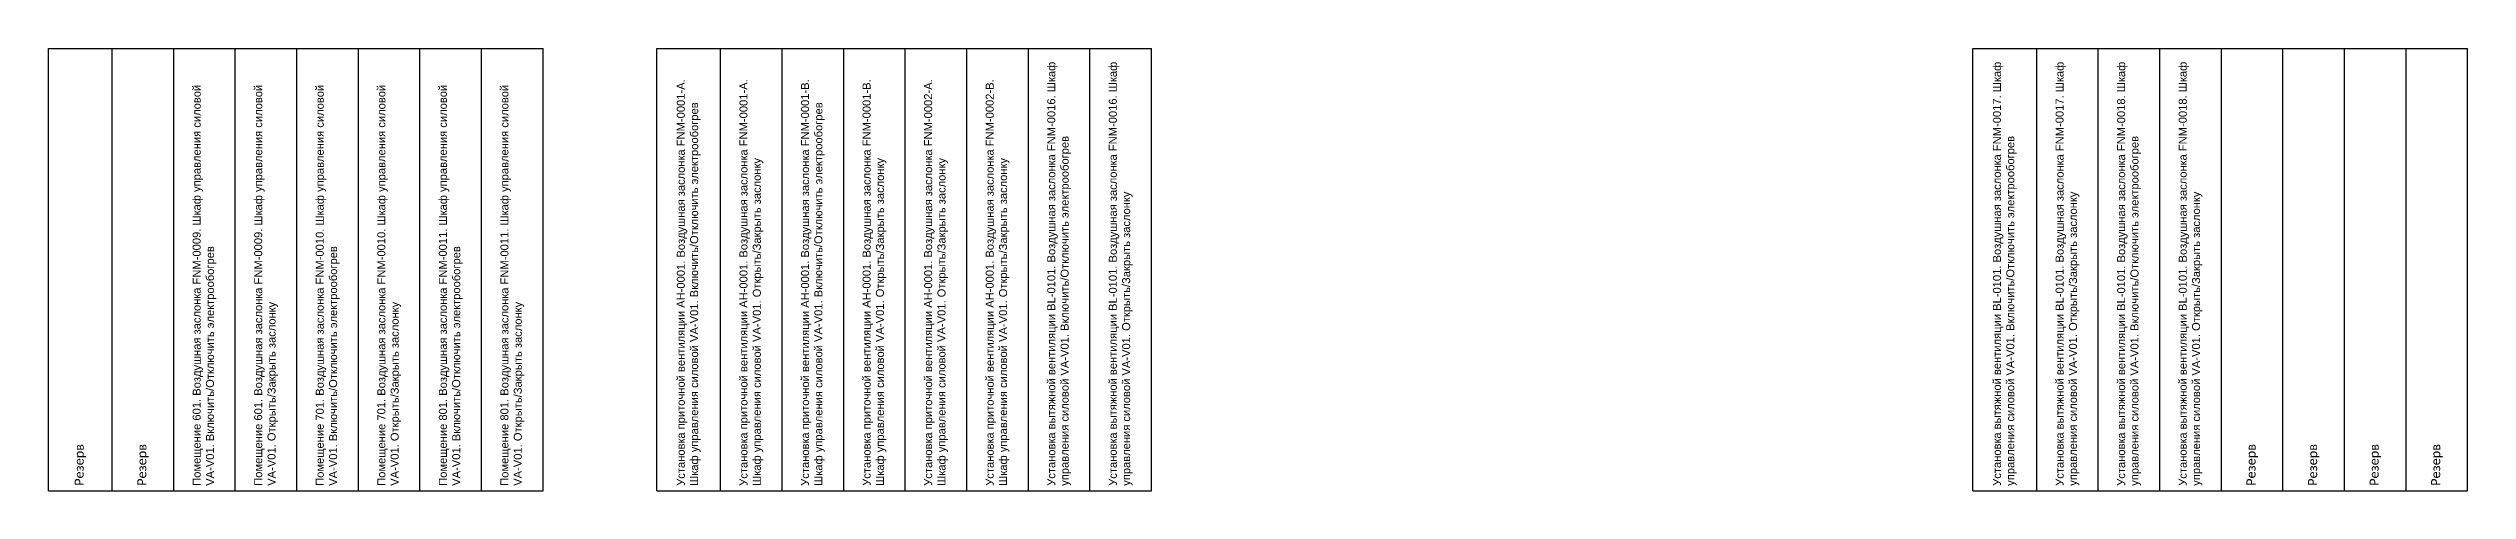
# Model space of a CAD drawing. Header units: millimetres. Extents: x 20057 to 24076, y -7467 to -7047.
# Drawn here: x 21245 to 21992, y -7210 to -7073 of the extents above; entities that cross this region are included whole.
import ezdxf

# ---------------------------------------------------------------- set-up
doc = ezdxf.new("R2010")
doc.units = ezdxf.units.MM
doc.styles.get("Standard").update_dxf_attribs({"font": 'arial.ttf'})

# ---------------------------------------------------------------- blocks, each defined once
blk = doc.blocks.new('*T7')
at = {"linetype": 'ByBlock', "lineweight": -2, "transparency": 16777216}
for p, q in [((0, 0), (0, 136.7)), ((0, 136.7), (152.69, 136.7)), ((19.69, 0), (19.69, 136.7)), ((38.69, 0), (38.69, 136.7)), ((57.69, 0), (57.69, 136.7)), ((76.69, 0), (76.69, 136.7)), ((95.69, 0), (95.69, 136.7)), ((114.69, 0), (114.69, 136.7)), ((133.69, 0), (133.69, 136.7)), ((152.69, 0), (152.69, 136.7)), ((187.69, 0), (187.69, 136.7)), ((187.69, 136.7), (340.47, 136.7)), ((207.47, 0), (207.47, 136.7)), ((226.47, 0), (226.47, 136.7)), ((245.47, 0), (245.47, 136.7)), ((264.47, 0), (264.47, 136.7)), ((283.47, 0), (283.47, 136.7)), ((302.47, 0), (302.47, 136.7)), ((321.47, 0), (321.47, 136.7)), ((340.47, 0), (340.47, 136.7)), ((594, 0), (594, 136.7)), ((594, 136.7), (746.69, 136.7)), ((613.69, 0), (613.69, 136.7)), ((632.69, 0), (632.69, 136.7)), ((651.69, 0), (651.69, 136.7)), ((670.69, 0), (670.69, 136.7)), ((689.69, 0), (689.69, 136.7)), ((708.69, 0), (708.69, 136.7)), ((727.69, 0), (727.69, 136.7)), ((746.69, 0), (746.69, 136.7)), ((781.78, 0), (781.78, 136.7)), ((781.78, 136.7), (934.47, 136.7)), ((801.47, 0), (801.47, 136.7)), ((820.47, 0), (820.47, 136.7)), ((839.47, 0), (839.47, 136.7)), ((858.47, 0), (858.47, 136.7)), ((877.47, 0), (877.47, 136.7)), ((896.47, 0), (896.47, 136.7)), ((915.47, 0), (915.47, 136.7)), ((934.47, 0), (934.47, 136.7)), ((1188, 0), (1188, 136.7)), ((1188, 136.7), (1340.69, 136.7)), ((1207.69, 0), (1207.69, 136.7)), ((1226.69, 0), (1226.69, 136.7)), ((1245.69, 0), (1245.69, 136.7)), ((1264.69, 0), (1264.69, 136.7)), ((1283.69, 0), (1283.69, 136.7)), ((1302.69, 0), (1302.69, 136.7)), ((1321.69, 0), (1321.69, 136.7)), ((1340.69, 0), (1340.69, 136.7)), ((1375.78, 0), (1375.78, 136.7)), ((1375.78, 136.7), (1528.47, 136.7)), ((1395.47, 0), (1395.47, 136.7)), ((1414.47, 0), (1414.47, 136.7)), ((1433.47, 0), (1433.47, 136.7)), ((1452.47, 0), (1452.47, 136.7)), ((1471.47, 0), (1471.47, 136.7)), ((1490.47, 0), (1490.47, 136.7)), ((1509.47, 0), (1509.47, 136.7)), ((1528.47, 0), (1528.47, 136.7)), ((1782, 0), (1782, 136.7)), ((1782, 136.7), (1934.69, 136.7)), ((1801.69, 0), (1801.69, 136.7)), ((1820.69, 0), (1820.69, 136.7)), ((1839.69, 0), (1839.69, 136.7)), ((1858.69, 0), (1858.69, 136.7)), ((1877.69, 0), (1877.69, 136.7)), ((1896.69, 0), (1896.69, 136.7)), ((1915.69, 0), (1915.69, 136.7)), ((1934.69, 0), (1934.69, 136.7)), ((1969.78, 0), (1969.78, 136.7)), ((1969.78, 136.7), (2122.47, 136.7)), ((1989.47, 0), (1989.47, 136.7)), ((2008.47, 0), (2008.47, 136.7)), ((2027.47, 0), (2027.47, 136.7)), ((2046.47, 0), (2046.47, 136.7)), ((2065.47, 0), (2065.47, 136.7)), ((2084.47, 0), (2084.47, 136.7)), ((2103.47, 0), (2103.47, 136.7)), ((2122.47, 0), (2122.47, 136.7)), ((2376, 0), (2376, 136.7)), ((2376, 136.7), (2528.69, 136.7)), ((2395.69, 0), (2395.69, 136.7)), ((2414.69, 0), (2414.69, 136.7)), ((2433.69, 0), (2433.69, 136.7)), ((2452.69, 0), (2452.69, 136.7)), ((2471.69, 0), (2471.69, 136.7)), ((2490.69, 0), (2490.69, 136.7)), ((2509.69, 0), (2509.69, 136.7)), ((2528.69, 0), (2528.69, 136.7)), ((2563.78, 0), (2563.78, 136.7)), ((2563.78, 136.7), (2716.47, 136.7)), ((2583.47, 0), (2583.47, 136.7)), ((2602.47, 0), (2602.47, 136.7)), ((2621.47, 0), (2621.47, 136.7)), ((2640.47, 0), (2640.47, 136.7)), ((2659.47, 0), (2659.47, 136.7)), ((2678.47, 0), (2678.47, 136.7)), ((2697.47, 0), (2697.47, 136.7)), ((2716.47, 0), (2716.47, 136.7)), ((2970, 0), (2970, 136.7)), ((2970, 136.7), (3122, 136.7)), ((2989, 0), (2989, 136.7)), ((3008, 0), (3008, 136.7)), ((3027, 0), (3027, 136.7)), ((3046, 0), (3046, 136.7)), ((3065, 0), (3065, 136.7)), ((3084, 0), (3084, 136.7)), ((3103, 0), (3103, 136.7)), ((3122, 0), (3122, 136.7)), ((0, 0), (152.69, 0)), ((187.69, 0), (340.47, 0)), ((594, 0), (746.69, 0)), ((781.78, 0), (934.47, 0)), ((1188, 0), (1340.69, 0)), ((1375.78, 0), (1528.47, 0)), ((1782, 0), (1934.69, 0)), ((1969.78, 0), (2122.47, 0)), ((2376, 0), (2528.69, 0)), ((2563.78, 0), (2716.47, 0)), ((2970, 0), (3122, 0))]:
    blk.add_line(p, q, dxfattribs=at)
at = {"color": 0, "transparency": 16777216, "width": 133.705, "attachment_point": 4, "rotation": 90}
for s, insert, char_height in [('{\\fArial|b0|i0|c0;Установка вытяжной вентиляции BL-0101. Вытяжной вентилятор BL-0101-A. Шкаф управления силовой VA-V01. Стоп', (48.19, 1.5), 2.46944), ('{\\fArial|b0|i0|c0;Установка вытяжной вентиляции BL-0101. Вытяжной вентилятор BL-0101-B. Шкаф управления силовой VA-V01. Стоп', (67.19, 1.5), 2.46944), ('{\\fArial|b0|i0|c0;Установка приточной вентиляции AH-0001. Приточный вентилятор AH-0001-A. Шкаф управления силовой VA-V01. Аварийный стоп', (9.85, 1.5), 2.46944), ('{\\fArial|b0|i0|c0;Установка приточной вентиляции AH-0001. Приточный вентилятор AH-0001-B. Шкаф управления силовой VA-V01. Аварийный стоп', (29.19, 1.5), 2.46944), ('{\\fArial|b0|i0|c0;Установка приточной вентиляции AH-0002. Местный пост управления SB-021. Индикация состояния', (124.19, 1.5), 2.46944), ('{\\fArial|b0|i0|c0;Установка приточной вентиляции AH-0002. Приточный вентилятор AH-0002-A. Шкаф управления силовой VA-V01. Аварийный стоп', (143.19, 1.5), 2.46944), ('{\\fArial|b0|i0|c0;Установка приточной вентиляции AH-0002. Приточный вентилятор AH-0002-B. Шкаф управления силовой VA-V01. Аварийный стоп', (197.58, 1.5), 2.46944), ('{\\fArial|b0|i0|c0;Установка вытяжной вентиляции BL-0101. Воздушная заслонка FNM-0016. Шкаф управления силовой VA-V01. Включить/Отключить электрообогрев', (1499.97, 1.5), 2.46944), ('{\\fArial|b0|i0|c0;Установка вытяжной вентиляции BL-0101. Воздушная заслонка FNM-0016. Шкаф управления силовой VA-V01. Открыть/Закрыть заслонку', (1518.97, 1.5), 2.46944), ('{\\fArial|b0|i0|c0;Установка вытяжной вентиляции BL-0101. Воздушная заслонка FNM-0017. Шкаф управления силовой VA-V01. Включить/Отключить электрообогрев', (1791.85, 1.5), 2.46944), ('{\\fArial|b0|i0|c0;Установка вытяжной вентиляции BL-0101. Воздушная заслонка FNM-0017. Шкаф управления силовой VA-V01. Открыть/Закрыть заслонку', (1811.19, 1.5), 2.46944), ('{\\fArial|b0|i0|c0;Установка вытяжной вентиляции BL-0101. Воздушная заслонка FNM-0018. Шкаф управления силовой VA-V01. Включить/Отключить электрообогрев', (1830.19, 1.5), 2.46944), ('{\\fArial|b0|i0|c0;Установка вытяжной вентиляции BL-0101. Воздушная заслонка FNM-0018. Шкаф управления силовой VA-V01. Открыть/Закрыть заслонку', (1849.19, 1.5), 2.46944), ('{\\fArial|b0|i0|c0;Тепловой пункт  PK-1001. Сетевой насос PV-0001-A. Шкаф силовой 4011-VA-V02. Пуск/Стоп ', (2687.97, 1.5), 2.46944), ('{\\fArial|b0|i0|c0;Тепловой пункт  PK-1001. Сетевой насос PV-0001-B. Шкаф силовой 4011-VA-V02. Пуск/Стоп ', (2706.97, 1.5), 2.46944), ('{\\fArial|b0|i0|c0;Установка вытяжной вентиляции BL-0101. Местный пост управления SB-512. Местный пост управления SB-512. Индикация состояния', (86.19, 1.5), 2.46944), ('{\\fArial|b0|i0|c0;Установка вытяжной вентиляции BL-0101. Местный пост управления SB-513. Местный пост управления SB-513. Индикация состояния', (105.19, 1.5), 2.46944), ('{\\fArial|b0|i0|c0;Помещение 101. Воздушная заслонка FNM-0005. Шкаф управления силовой VA-V01. Включить/Отключить электрообогрев', (791.63, 1.5), 2.46944), ('{\\fArial|b0|i0|c0;Помещение 101. Воздушная заслонка FNM-0005. Шкаф управления силовой VA-V01. Открыть/Закрыть заслонку', (810.97, 1.5), 2.46944), ('{\\fArial|b0|i0|c0;Помещение 301. Воздушная заслонка FNM-0006. Шкаф управления силовой VA-V01. Включить/Отключить электрообогрев', (829.97, 1.5), 2.46944), ('{\\fArial|b0|i0|c0;Помещение 301. Воздушная заслонка FNM-0006. Шкаф управления силовой VA-V01. Открыть/Закрыть заслонку', (848.97, 1.5), 2.46944), ('{\\fArial|b0|i0|c0;Помещение 401. Воздушная заслонка FNM-0007. Шкаф управления силовой VA-V01. Включить/Отключить электрообогрев', (867.97, 1.5), 2.46944), ('{\\fArial|b0|i0|c0;Помещение 401. Воздушная заслонка FNM-0007. Шкаф управления силовой VA-V01. Открыть/Закрыть заслонку', (886.97, 1.5), 2.46944), ('{\\fArial|b0|i0|c0;Помещение 501. Воздушная заслонка FNM-0008. Шкаф управления силовой VA-V01. Включить/Отключить электрообогрев', (905.97, 1.5), 2.46944), ('{\\fArial|b0|i0|c0;Помещение 501. Воздушная заслонка FNM-0008. Шкаф управления силовой VA-V01. Открыть/Закрыть заслонку', (924.97, 1.5), 2.46944), ('{\\fArial|b0|i0|c0;Помещение 601. Воздушная заслонка FNM-0009. Шкаф управления силовой VA-V01. Включить/Отключить электрообогрев', (1236.19, 1.5), 2.46944), ('{\\fArial|b0|i0|c0;Помещение 601. Воздушная заслонка FNM-0009. Шкаф управления силовой VA-V01. Открыть/Закрыть заслонку', (1255.19, 1.5), 2.46944), ('{\\fArial|b0|i0|c0;Помещение 701. Воздушная заслонка FNM-0010. Шкаф управления силовой VA-V01. Включить/Отключить электрообогрев', (1274.19, 1.5), 2.46944), ('{\\fArial|b0|i0|c0;Помещение 701. Воздушная заслонка FNM-0010. Шкаф управления силовой VA-V01. Открыть/Закрыть заслонку', (1293.19, 1.5), 2.46944), ('{\\fArial|b0|i0|c0;Помещение 801. Воздушная заслонка FNM-0011. Шкаф управления силовой VA-V01. Включить/Отключить электрообогрев', (1312.19, 1.5), 2.46944), ('{\\fArial|b0|i0|c0;Помещение 801. Воздушная заслонка FNM-0011. Шкаф управления силовой VA-V01. Открыть/Закрыть заслонку', (1331.19, 1.5), 2.46944), ('{\\fArial|b0|i0|c0;Установка приточной вентиляции AH-0001. Воздушная заслонка FNM-0001-A. Шкаф управления силовой VA-V01. Включить/Отключить электрообогрев', (1385.63, 1.5), 2.46944), ('{\\fArial|b0|i0|c0;Установка приточной вентиляции AH-0001. Воздушная заслонка FNM-0001-A. Шкаф управления силовой VA-V01. Открыть/Закрыть заслонку', (1404.97, 1.5), 2.46944), ('{\\fArial|b0|i0|c0;Установка приточной вентиляции AH-0001. Воздушная заслонка FNM-0001-B. Шкаф управления силовой VA-V01. Включить/Отключить электрообогрев', (1423.97, 1.5), 2.46944), ('{\\fArial|b0|i0|c0;Установка приточной вентиляции AH-0001. Воздушная заслонка FNM-0001-B. Шкаф управления силовой VA-V01. Открыть/Закрыть заслонку', (1442.97, 1.5), 2.46944), ('{\\fArial|b0|i0|c0;Установка приточной вентиляции AH-0001. Воздушная заслонка FNM-0002-A. Шкаф управления силовой VA-V01. Открыть/Закрыть заслонку', (1461.97, 1.5), 2.46944), ('{\\fArial|b0|i0|c0;Установка приточной вентиляции AH-0001. Воздушная заслонка FNM-0002-B. Шкаф управления силовой VA-V01. Открыть/Закрыть заслонку', (1480.97, 1.5), 2.46944), ('{\\fArial|b0|i0|c0;Помещение 102. Воздушная заслонка FNM-0012. Шкаф управления силовой VA-V01. Включить/Отключить электрообогрев', (2385.85, 1.5), 2.46944), ('{\\fArial|b0|i0|c0;Помещение 102. Воздушная заслонка FNM-0012. Шкаф управления силовой VA-V01. Открыть/Закрыть заслонку', (2405.19, 1.5), 2.46944), ('{\\fArial|b0|i0|c0;Помещение 104. Воздушная заслонка FNM-0013. Шкаф управления силовой VA-V01. Включить/Отключить электрообогрев', (2424.19, 1.5), 2.46944), ('{\\fArial|b0|i0|c0;Помещение 104. Воздушная заслонка FNM-0013. Шкаф управления силовой VA-V01. Открыть/Закрыть заслонку', (2443.19, 1.5), 2.46944), ('{\\fArial|b0|i0|c0;Помещение 104. Воздушная заслонка FNM-0014. Шкаф управления силовой VA-V01. Включить/Отключить электрообогрев', (2462.19, 1.5), 2.46944), ('{\\fArial|b0|i0|c0;Помещение 104. Воздушная заслонка FNM-0014. Шкаф управления силовой VA-V01. Открыть/Закрыть заслонку', (2481.19, 1.5), 2.46944), ('{\\fArial|b0|i0|c0;Помещение 202. Воздушная заслонка FNM-0015. Шкаф управления силовой VA-V01. Включить/Отключить электрообогрев', (2500.19, 1.5), 2.46944), ('{\\fArial|b0|i0|c0;Помещение 202. Воздушная заслонка FNM-0015. Шкаф управления силовой VA-V01. Открыть/Закрыть заслонку', (2519.19, 1.5), 2.46944), ('{\\fArial|b0|i0|c0;Установка приточной вентиляции AH-0002. Воздушная заслонка FNM-0003-A. Шкаф управления силовой VA-V01. Включить/Отключить электрообогрев', (2573.63, 1.5), 2.46944), ('{\\fArial|b0|i0|c0;Установка приточной вентиляции AH-0002. Воздушная заслонка FNM-0003-A. Шкаф управления силовой VA-V01. Открыть/Закрыть заслонку', (2592.97, 1.5), 2.46944), ('{\\fArial|b0|i0|c0;Установка приточной вентиляции AH-0002. Воздушная заслонка FNM-0003-B. Шкаф управления силовой VA-V01. Включить/Отключить электрообогрев', (2611.97, 1.5), 2.46944), ('{\\fArial|b0|i0|c0;Установка приточной вентиляции AH-0002. Воздушная заслонка FNM-0003-B. Шкаф управления силовой VA-V01. Открыть/Закрыть заслонку', (2630.97, 1.5), 2.46944), ('{\\fArial|b0|i0|c0;Установка приточной вентиляции AH-0002. Воздушная заслонка FNM-0004-A. Шкаф управления силовой VA-V01. Открыть/Закрыть заслонку', (2649.97, 1.5), 2.46944), ('{\\fArial|b0|i0|c0;Установка приточной вентиляции AH-0002. Воздушная заслонка FNM-0004-B. Шкаф управления силовой VA-V01. Открыть/Закрыть заслонку', (2668.97, 1.5), 2.46944), ('{\\fArial|b0|i0|c0;Тепловой пункт  PK-1001. Циркуляционный насос PV-0002-A. Шкаф силовой  4011-VA-V02. Пуск/Стоп', (2979.5, 1.5), 2.46944), ('{\\fArial|b0|i0|c0;Тепловой пункт  PK-1001. Циркуляционный насос PV-0002-B. Шкаф силовой 4011-VA-V02. Пуск/Стоп', (2998.5, 1.5), 2.46944), ('{\\fArial|b0|i0|c0;Тепловой пункт  PK-1001. Запорный клапан SOV-401-A. Силовой шкаф  4011-VA-V02. Открыть/Закрыть', (3017.5, 1.5), 2.46944), ('{\\fArial|b0|i0|c0;Тепловой пункт  PK-1001. Запорный клапан SOV-401-B. Силовой шкаф  4011-VA-V02. Открыть/Закрыть', (3036.5, 1.5), 2.46944), ('{\\fArial|b0|i0|c0;Тепловой пункт  PK-1001. Запорный клапан SOV-402-A. Силовой шкаф  4011-VA-V02. Открыть/Закрыть', (3055.5, 1.5), 2.46944), ('{\\fArial|b0|i0|c0;Тепловой пункт  PK-1001. Запорный клапан SOV-402-B. Силовой шкаф  4011-VA-V02. Открыть/Закрыть', (3074.5, 1.5), 2.46944), ('{\\fCalibri|b0|i0|c0;Резерв', (216.97, 1.5), 2.8222), ('{\\fCalibri|b0|i0|c0;Резерв', (235.97, 1.5), 2.8222), ('{\\fCalibri|b0|i0|c0;Резерв', (254.97, 1.5), 2.8222), ('{\\fCalibri|b0|i0|c0;Резерв', (273.97, 1.5), 2.8222), ('{\\fCalibri|b0|i0|c0;Резерв', (292.97, 1.5), 2.8222), ('{\\fCalibri|b0|i0|c0;Резерв', (311.97, 1.5), 2.8222), ('{\\fCalibri|b0|i0|c0;Резерв', (330.97, 1.5), 2.8222), ('{\\fCalibri|b0|i0|c0;Резерв', (603.85, 1.5), 2.8222), ('{\\fCalibri|b0|i0|c0;Резерв', (623.19, 1.5), 2.8222), ('{\\fCalibri|b0|i0|c0;Резерв', (642.19, 1.5), 2.8222), ('{\\fCalibri|b0|i0|c0;Резерв', (661.19, 1.5), 2.8222), ('{\\fCalibri|b0|i0|c0;Резерв', (680.19, 1.5), 2.8222), ('{\\fCalibri|b0|i0|c0;Резерв', (699.19, 1.5), 2.8222), ('{\\fCalibri|b0|i0|c0;Резерв', (718.19, 1.5), 2.8222), ('{\\fCalibri|b0|i0|c0;Резерв', (737.19, 1.5), 2.8222), ('{\\fCalibri|b0|i0|c0;Резерв', (1197.85, 1.5), 2.8222), ('{\\fCalibri|b0|i0|c0;Резерв', (1217.19, 1.5), 2.8222), ('{\\fCalibri|b0|i0|c0;Резерв', (1868.19, 1.5), 2.8222), ('{\\fCalibri|b0|i0|c0;Резерв', (1887.19, 1.5), 2.8222), ('{\\fCalibri|b0|i0|c0;Резерв', (1906.19, 1.5), 2.8222), ('{\\fCalibri|b0|i0|c0;Резерв', (1925.19, 1.5), 2.8222), ('{\\fCalibri|b0|i0|c0;Резерв', (1979.63, 1.5), 2.8222), ('{\\fCalibri|b0|i0|c0;Резерв', (1998.97, 1.5), 2.8222), ('{\\fCalibri|b0|i0|c0;Резерв', (2017.97, 1.5), 2.8222), ('{\\fCalibri|b0|i0|c0;Резерв', (2036.97, 1.5), 2.8222), ('{\\fCalibri|b0|i0|c0;Резерв', (2055.97, 1.5), 2.8222), ('{\\fCalibri|b0|i0|c0;Резерв', (2074.97, 1.5), 2.8222), ('{\\fCalibri|b0|i0|c0;Резерв', (2093.97, 1.5), 2.8222), ('{\\fCalibri|b0|i0|c0;Резерв', (2112.97, 1.5), 2.8222), ('{\\fCalibri|b0|i0|c0;Резерв', (3093.5, 1.5), 2.8222), ('{\\fCalibri|b0|i0|c0;Резерв', (3112.5, 1.5), 2.8222)]:
    blk.add_mtext(s, dxfattribs=dict(at, insert=insert, char_height=char_height))
blk = doc.blocks.new('*T14')
at = {"linetype": 'ByBlock', "lineweight": -2, "transparency": 16777216}
for p, q in [((0, 0), (0, 136.7)), ((0, 136.7), (152.69, 136.7)), ((19.69, 0), (19.69, 136.7)), ((38.69, 0), (38.69, 136.7)), ((57.69, 0), (57.69, 136.7)), ((76.69, 0), (76.69, 136.7)), ((95.69, 0), (95.69, 136.7)), ((114.69, 0), (114.69, 136.7)), ((133.69, 0), (133.69, 136.7)), ((152.69, 0), (152.69, 136.7)), ((0, 0), (152.69, 0))]:
    blk.add_line(p, q, dxfattribs=at)
at = {"color": 0, "transparency": 16777216, "width": 133.705, "attachment_point": 4, "rotation": 90}
for s, insert, char_height in [('{\\fArial|b0|i0|c0;Помещение 601. Воздушная заслонка FNM-0009. Шкаф управления силовой VA-V01. Включить/Отключить электрообогрев', (48.19, 1.5), 2.46944), ('{\\fArial|b0|i0|c0;Помещение 601. Воздушная заслонка FNM-0009. Шкаф управления силовой VA-V01. Открыть/Закрыть заслонку', (67.19, 1.5), 2.46944), ('{\\fArial|b0|i0|c0;Помещение 701. Воздушная заслонка FNM-0010. Шкаф управления силовой VA-V01. Включить/Отключить электрообогрев', (86.19, 1.5), 2.46944), ('{\\fArial|b0|i0|c0;Помещение 701. Воздушная заслонка FNM-0010. Шкаф управления силовой VA-V01. Открыть/Закрыть заслонку', (105.19, 1.5), 2.46944), ('{\\fArial|b0|i0|c0;Помещение 801. Воздушная заслонка FNM-0011. Шкаф управления силовой VA-V01. Включить/Отключить электрообогрев', (124.19, 1.5), 2.46944), ('{\\fArial|b0|i0|c0;Помещение 801. Воздушная заслонка FNM-0011. Шкаф управления силовой VA-V01. Открыть/Закрыть заслонку', (143.19, 1.5), 2.46944), ('{\\fCalibri|b0|i0|c0;Резерв', (9.85, 1.5), 2.8222), ('{\\fCalibri|b0|i0|c0;Резерв', (29.19, 1.5), 2.8222)]:
    blk.add_mtext(s, dxfattribs=dict(at, insert=insert, char_height=char_height))
blk = doc.blocks.new('*T15')
at = {"linetype": 'ByBlock', "lineweight": -2, "transparency": 16777216}
for p, q in [((0, 0), (0, 136.7)), ((0, 136.7), (152.69, 136.7)), ((19.69, 0), (19.69, 136.7)), ((38.69, 0), (38.69, 136.7)), ((57.69, 0), (57.69, 136.7)), ((76.69, 0), (76.69, 136.7)), ((95.69, 0), (95.69, 136.7)), ((114.69, 0), (114.69, 136.7)), ((133.69, 0), (133.69, 136.7)), ((152.69, 0), (152.69, 136.7)), ((0, 0), (152.69, 0))]:
    blk.add_line(p, q, dxfattribs=at)
at = {"color": 0, "transparency": 16777216, "char_height": 2.46944, "width": 133.705, "attachment_point": 4, "rotation": 90}
for s, insert in [('{\\fArial|b0|i0|c0;Установка вытяжной вентиляции BL-0101. Воздушная заслонка FNM-0016. Шкаф управления силовой VA-V01. Включить/Отключить электрообогрев', (124.19, 1.5)), ('{\\fArial|b0|i0|c0;Установка вытяжной вентиляции BL-0101. Воздушная заслонка FNM-0016. Шкаф управления силовой VA-V01. Открыть/Закрыть заслонку', (143.19, 1.5)), ('{\\fArial|b0|i0|c0;Установка приточной вентиляции AH-0001. Воздушная заслонка FNM-0001-A. Шкаф управления силовой VA-V01. Включить/Отключить электрообогрев', (9.85, 1.5)), ('{\\fArial|b0|i0|c0;Установка приточной вентиляции AH-0001. Воздушная заслонка FNM-0001-A. Шкаф управления силовой VA-V01. Открыть/Закрыть заслонку', (29.19, 1.5)), ('{\\fArial|b0|i0|c0;Установка приточной вентиляции AH-0001. Воздушная заслонка FNM-0001-B. Шкаф управления силовой VA-V01. Включить/Отключить электрообогрев', (48.19, 1.5)), ('{\\fArial|b0|i0|c0;Установка приточной вентиляции AH-0001. Воздушная заслонка FNM-0001-B. Шкаф управления силовой VA-V01. Открыть/Закрыть заслонку', (67.19, 1.5)), ('{\\fArial|b0|i0|c0;Установка приточной вентиляции AH-0001. Воздушная заслонка FNM-0002-A. Шкаф управления силовой VA-V01. Открыть/Закрыть заслонку', (86.19, 1.5)), ('{\\fArial|b0|i0|c0;Установка приточной вентиляции AH-0001. Воздушная заслонка FNM-0002-B. Шкаф управления силовой VA-V01. Открыть/Закрыть заслонку', (105.19, 1.5))]:
    blk.add_mtext(s, dxfattribs=dict(at, insert=insert))
blk = doc.blocks.new('*T16')
at = {"linetype": 'ByBlock', "lineweight": -2, "transparency": 16777216}
for p, q in [((0, 0), (0, 136.7)), ((0, 136.7), (152.69, 136.7)), ((19.69, 0), (19.69, 136.7)), ((38.69, 0), (38.69, 136.7)), ((57.69, 0), (57.69, 136.7)), ((76.69, 0), (76.69, 136.7)), ((95.69, 0), (95.69, 136.7)), ((114.69, 0), (114.69, 136.7)), ((133.69, 0), (133.69, 136.7)), ((152.69, 0), (152.69, 136.7)), ((0, 0), (152.69, 0))]:
    blk.add_line(p, q, dxfattribs=at)
at = {"color": 0, "transparency": 16777216, "width": 133.705, "attachment_point": 4, "rotation": 90}
for s, insert, char_height in [('{\\fArial|b0|i0|c0;Установка вытяжной вентиляции BL-0101. Воздушная заслонка FNM-0017. Шкаф управления силовой VA-V01. Включить/Отключить электрообогрев', (9.85, 1.5), 2.46944), ('{\\fArial|b0|i0|c0;Установка вытяжной вентиляции BL-0101. Воздушная заслонка FNM-0017. Шкаф управления силовой VA-V01. Открыть/Закрыть заслонку', (29.19, 1.5), 2.46944), ('{\\fArial|b0|i0|c0;Установка вытяжной вентиляции BL-0101. Воздушная заслонка FNM-0018. Шкаф управления силовой VA-V01. Включить/Отключить электрообогрев', (48.19, 1.5), 2.46944), ('{\\fArial|b0|i0|c0;Установка вытяжной вентиляции BL-0101. Воздушная заслонка FNM-0018. Шкаф управления силовой VA-V01. Открыть/Закрыть заслонку', (67.19, 1.5), 2.46944), ('{\\fCalibri|b0|i0|c0;Резерв', (86.19, 1.5), 2.8222), ('{\\fCalibri|b0|i0|c0;Резерв', (105.19, 1.5), 2.8222), ('{\\fCalibri|b0|i0|c0;Резерв', (124.19, 1.5), 2.8222), ('{\\fCalibri|b0|i0|c0;Резерв', (143.19, 1.5), 2.8222)]:
    blk.add_mtext(s, dxfattribs=dict(at, insert=insert, char_height=char_height))

msp = doc.modelspace()

# ---------------------------------------------------------------- block references
for name, p in [('*T7', (20057.05, -7209.67)), ('*T14', (21245.05, -7209.67)), ('*T15', (21432.83, -7209.67)), ('*T16', (21839.05, -7209.67))]:
    msp.add_blockref(name, p)

doc.saveas('drawing.dxf')
